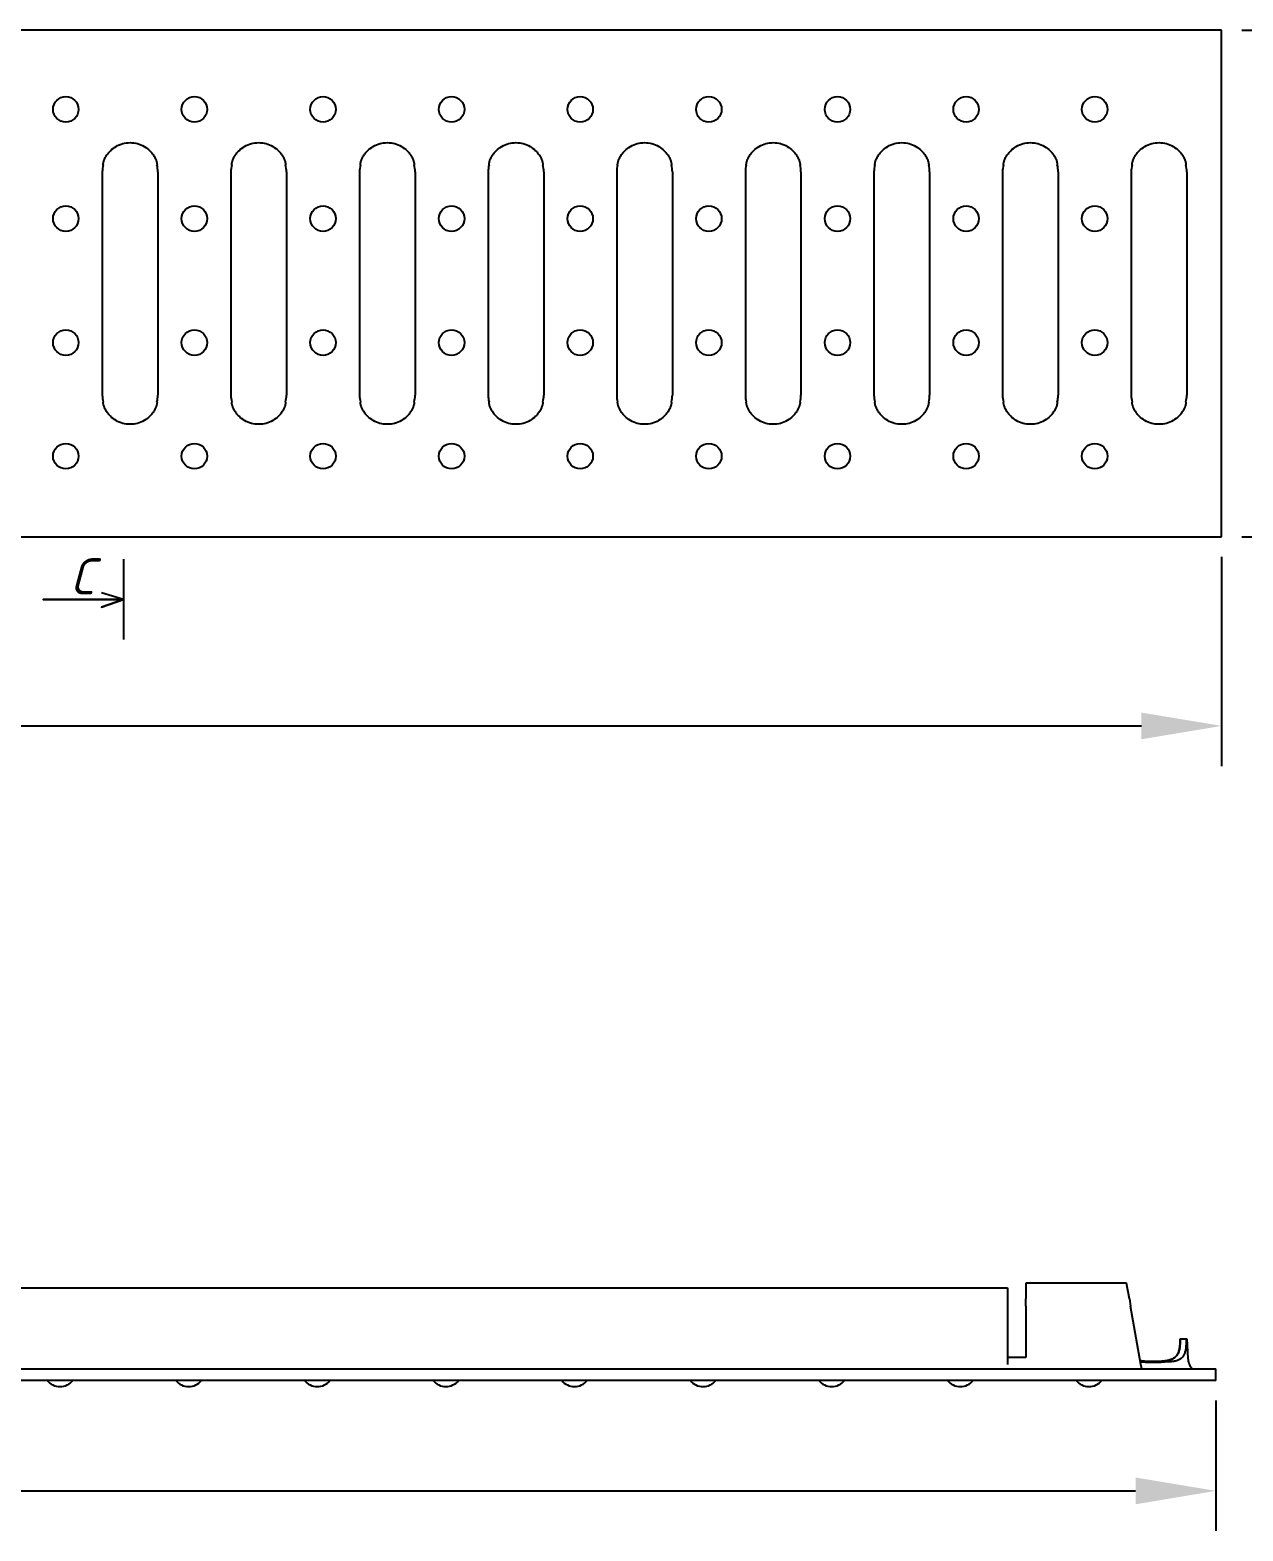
# Model space of a CAD drawing. Header units: millimetres. Extents: x 29006 to 29645, y 5570 to 5801.
# Drawn here: x 29081.04 to 29118.83, y 5715.11 to 5761.89 of the extents above; entities that cross this region are included whole.
import ezdxf

# ---------------------------------------------------------------- set-up
doc = ezdxf.new("R2010")
doc.units = ezdxf.units.MM
doc.styles.add('GOST-2.304_Type-B_italic', font='')
doc.styles.get('GOST-2.304_Type-B_italic').set_extended_font_data('GOST Common', italic=True)
doc.dimstyles.new('ISO-25', dxfattribs={"dimtxt": 2.5, "dimasz": 2.5, "dimexe": 1.25, "dimexo": 0.625, "dimtad": 1, "dimtoh": 1, "dimtxsty": 'GOST-2.304_Type-B_italic', "dimcen": 2.5, "dimadec": 0, "dimazin": 0, "dimtfac": 1, "dimtmove": 0, "dimatfit": 3, "dimfxl": 1, "dimarcsym": 0})

# ---------------------------------------------------------------- blocks, each defined once
blk = doc.blocks.new('*D45')
at = {"color": 0, "lineweight": -2, "transparency": 16777216}
for p, q in [((29018.167, 5745.463), (29018.167, 5738.948)), ((29118.167, 5745.463), (29118.167, 5738.948)), ((29020.667, 5740.198), (29115.667, 5740.198))]:
    blk.add_line(p, q, dxfattribs=at)
at = {"color": 0, "transparency": 16777216}
for points in [[(29020.667, 5740.614), (29020.667, 5739.781), (29018.167, 5740.198)], [(29115.667, 5740.614), (29115.667, 5739.781), (29118.167, 5740.198)]]:
    blk.add_solid(points, dxfattribs=at)
at = {"layer": 'Defpoints', "color": 0, "transparency": 16777216}
for p in [(29018.167, 5746.088), (29118.167, 5746.088), (29118.167, 5740.198)]:
    blk.add_point(p, dxfattribs=at)
at = {"color": 0, "transparency": 16777216, "insert": (29068.167, 5742.073), "char_height": 2.5, "attachment_point": 5, "style": 'GOST-2.304_Type-B_italic'}
blk.add_mtext('1000', dxfattribs=at)
blk = doc.blocks.new('*D46')
at = {"color": 0, "lineweight": -2, "transparency": 16777216}
for p, q in [((29018.167, 5719.17), (29018.167, 5715.106)), ((29117.987, 5719.17), (29117.987, 5715.106)), ((29020.667, 5716.356), (29115.487, 5716.356))]:
    blk.add_line(p, q, dxfattribs=at)
at = {"color": 0, "transparency": 16777216}
for points in [[(29020.667, 5716.773), (29020.667, 5715.939), (29018.167, 5716.356)], [(29115.487, 5716.773), (29115.487, 5715.939), (29117.987, 5716.356)]]:
    blk.add_solid(points, dxfattribs=at)
at = {"layer": 'Defpoints', "color": 0, "transparency": 16777216}
for p in [(29018.167, 5719.795), (29117.987, 5719.795), (29117.987, 5716.356)]:
    blk.add_point(p, dxfattribs=at)
at = {"color": 0, "transparency": 16777216, "insert": (29068.077, 5718.231), "char_height": 2.5, "attachment_point": 5, "style": 'GOST-2.304_Type-B_italic'}
blk.add_mtext('1000', dxfattribs=at)
blk = doc.blocks.new('*D47')
at = {"color": 0, "lineweight": -2, "transparency": 16777216}
for p, q in [((29118.792, 5761.887), (29125.599, 5761.887)), ((29124.349, 5748.588), (29124.349, 5759.387)), ((29118.792, 5746.088), (29125.599, 5746.088))]:
    blk.add_line(p, q, dxfattribs=at)
at = {"color": 0, "transparency": 16777216}
for points in [[(29123.932, 5759.387), (29124.766, 5759.387), (29124.349, 5761.887)], [(29123.932, 5748.588), (29124.766, 5748.588), (29124.349, 5746.088)]]:
    blk.add_solid(points, dxfattribs=at)
at = {"layer": 'Defpoints', "color": 0, "transparency": 16777216}
for p in [(29118.167, 5761.887), (29124.349, 5761.887), (29118.167, 5746.088)]:
    blk.add_point(p, dxfattribs=at)
at = {"color": 0, "transparency": 16777216, "insert": (29122.474, 5753.987), "char_height": 2.5, "attachment_point": 5, "rotation": 90, "style": 'GOST-2.304_Type-B_italic'}
blk.add_mtext('158', dxfattribs=at)

msp = doc.modelspace()

# ---------------------------------------------------------------- linework, layer by layer
at = {"color": 0}
for p, q in [((29118.167, 5761.887), (29068.038, 5761.887)), ((29118.167, 5746.088), (29118.167, 5761.887)), ((29083.293, 5757.465), (29083.293, 5750.509)), ((29085.024, 5757.465), (29085.024, 5750.509)), ((29087.3, 5757.465), (29087.3, 5750.509)), ((29089.031, 5757.465), (29089.031, 5750.509)), ((29091.307, 5757.465), (29091.307, 5750.509)), ((29093.038, 5757.465), (29093.038, 5750.509)), ((29095.314, 5757.465), (29095.314, 5750.509)), ((29097.046, 5757.465), (29097.046, 5750.509)), ((29099.321, 5757.465), (29099.321, 5750.509)), ((29101.053, 5757.465), (29101.053, 5750.509)), ((29103.328, 5757.465), (29103.328, 5750.509)), ((29105.06, 5757.465), (29105.06, 5750.509)), ((29107.335, 5757.465), (29107.335, 5750.509)), ((29109.067, 5757.465), (29109.067, 5750.509)), ((29111.343, 5757.465), (29111.343, 5750.509)), ((29113.074, 5757.465), (29113.074, 5750.509)), ((29115.35, 5757.465), (29115.35, 5750.509)), ((29117.081, 5757.465), (29117.081, 5750.509)), ((29068.038, 5746.088), (29118.167, 5746.088)), ((29068.038, 5722.681), (29111.493, 5722.681)), ((29111.493, 5722.681), (29111.493, 5722.219)), ((29112.071, 5722.825), (29112.071, 5722.343)), ((29115.207, 5722.825), (29112.071, 5722.825)), ((29115.292, 5722.343), (29115.207, 5722.825)), ((29111.493, 5722.219), (29111.493, 5721.975)), ((29112.071, 5722.117), (29112.071, 5722.343)), ((29115.292, 5722.343), (29115.332, 5722.117)), ((29111.493, 5721.975), (29111.493, 5720.329)), ((29112.071, 5722.117), (29112.071, 5720.516)), ((29115.654, 5720.291), (29115.332, 5722.117)), ((29116.874, 5721.093), (29117.059, 5721.093)), ((29117.059, 5721.093), (29117.082, 5721.093)), ((29117.082, 5721.093), (29117.115, 5720.486)), ((29112.071, 5720.516), (29111.493, 5720.516)), ((29111.493, 5720.329), (29111.493, 5720.291)), ((29115.785, 5720.372), (29116.285, 5720.372)), ((29068.411, 5720.156), (29117.987, 5720.156)), ((29115.678, 5720.156), (29115.654, 5720.291)), ((29117.987, 5719.795), (29117.987, 5720.156)), ((29117.987, 5719.795), (29068.038, 5719.795)), ((29081.97, 5719.607), (29081.978, 5719.607)), ((29085.978, 5719.607), (29085.986, 5719.607)), ((29089.985, 5719.607), (29089.993, 5719.607)), ((29093.992, 5719.607), (29094, 5719.607)), ((29097.999, 5719.607), (29098.007, 5719.607)), ((29102.006, 5719.607), (29102.014, 5719.607)), ((29106.013, 5719.607), (29106.021, 5719.607)), ((29110.021, 5719.607), (29110.029, 5719.607)), ((29114.028, 5719.607), (29114.036, 5719.607))]:
    msp.add_line(p, q, dxfattribs=at)
at = {"color": 0, "flags": 128}
for points in [[(29083.544, 5758.124), (29083.584, 5758.16), (29083.627, 5758.195), (29083.672, 5758.228), (29083.72, 5758.258), (29083.77, 5758.285), (29083.822, 5758.309), (29083.876, 5758.329), (29083.931, 5758.346), (29083.987, 5758.359), (29084.044, 5758.369), (29084.101, 5758.374), (29084.159, 5758.376), (29084.217, 5758.374), (29084.275, 5758.368), (29084.332, 5758.359), (29084.388, 5758.345), (29084.443, 5758.329), (29084.496, 5758.308), (29084.548, 5758.284), (29084.598, 5758.257), (29084.645, 5758.227), (29084.69, 5758.195), (29084.732, 5758.16), (29084.772, 5758.124)], [(29087.552, 5758.124), (29087.592, 5758.16), (29087.634, 5758.195), (29087.679, 5758.228), (29087.727, 5758.258), (29087.777, 5758.285), (29087.829, 5758.309), (29087.883, 5758.329), (29087.938, 5758.346), (29087.994, 5758.359), (29088.051, 5758.369), (29088.109, 5758.374), (29088.166, 5758.376), (29088.224, 5758.374), (29088.282, 5758.368), (29088.339, 5758.359), (29088.395, 5758.345), (29088.45, 5758.329), (29088.504, 5758.308), (29088.556, 5758.284), (29088.605, 5758.257), (29088.652, 5758.227), (29088.697, 5758.195), (29088.739, 5758.16), (29088.779, 5758.124)], [(29091.559, 5758.124), (29091.599, 5758.16), (29091.641, 5758.195), (29091.686, 5758.228), (29091.734, 5758.258), (29091.784, 5758.285), (29091.836, 5758.309), (29091.89, 5758.329), (29091.945, 5758.346), (29092.001, 5758.359), (29092.058, 5758.369), (29092.116, 5758.374), (29092.174, 5758.376), (29092.232, 5758.374), (29092.289, 5758.368), (29092.346, 5758.359), (29092.402, 5758.345), (29092.457, 5758.329), (29092.511, 5758.308), (29092.563, 5758.284), (29092.612, 5758.257), (29092.66, 5758.227), (29092.704, 5758.195), (29092.747, 5758.16), (29092.787, 5758.124)], [(29095.566, 5758.124), (29095.606, 5758.16), (29095.648, 5758.195), (29095.693, 5758.228), (29095.741, 5758.258), (29095.791, 5758.285), (29095.843, 5758.309), (29095.897, 5758.329), (29095.952, 5758.346), (29096.008, 5758.359), (29096.065, 5758.369), (29096.123, 5758.374), (29096.181, 5758.376), (29096.239, 5758.374), (29096.296, 5758.368), (29096.353, 5758.359), (29096.409, 5758.345), (29096.464, 5758.329), (29096.518, 5758.308), (29096.57, 5758.284), (29096.62, 5758.257), (29096.667, 5758.227), (29096.711, 5758.195), (29096.754, 5758.16), (29096.794, 5758.124)], [(29099.573, 5758.124), (29099.613, 5758.16), (29099.656, 5758.195), (29099.701, 5758.228), (29099.749, 5758.258), (29099.799, 5758.285), (29099.851, 5758.309), (29099.904, 5758.329), (29099.959, 5758.346), (29100.016, 5758.359), (29100.073, 5758.369), (29100.13, 5758.374), (29100.188, 5758.376), (29100.246, 5758.374), (29100.303, 5758.368), (29100.36, 5758.359), (29100.416, 5758.345), (29100.471, 5758.329), (29100.525, 5758.308), (29100.577, 5758.284), (29100.627, 5758.257), (29100.674, 5758.227), (29100.719, 5758.195), (29100.761, 5758.16), (29100.801, 5758.124)], [(29103.58, 5758.124), (29103.62, 5758.16), (29103.663, 5758.195), (29103.708, 5758.228), (29103.756, 5758.258), (29103.806, 5758.285), (29103.858, 5758.309), (29103.911, 5758.329), (29103.967, 5758.346), (29104.023, 5758.359), (29104.08, 5758.369), (29104.137, 5758.374), (29104.195, 5758.376), (29104.253, 5758.374), (29104.311, 5758.368), (29104.368, 5758.359), (29104.424, 5758.345), (29104.479, 5758.329), (29104.532, 5758.308), (29104.584, 5758.284), (29104.634, 5758.257), (29104.681, 5758.227), (29104.726, 5758.195), (29104.768, 5758.16), (29104.808, 5758.124)], [(29107.587, 5758.124), (29107.627, 5758.16), (29107.67, 5758.195), (29107.715, 5758.228), (29107.763, 5758.258), (29107.813, 5758.285), (29107.865, 5758.309), (29107.919, 5758.329), (29107.974, 5758.346), (29108.03, 5758.359), (29108.087, 5758.369), (29108.144, 5758.374), (29108.202, 5758.376), (29108.26, 5758.374), (29108.318, 5758.368), (29108.375, 5758.359), (29108.431, 5758.345), (29108.486, 5758.329), (29108.539, 5758.308), (29108.591, 5758.284), (29108.641, 5758.257), (29108.688, 5758.227), (29108.733, 5758.195), (29108.775, 5758.16), (29108.815, 5758.124)], [(29111.594, 5758.124), (29111.634, 5758.16), (29111.677, 5758.195), (29111.722, 5758.228), (29111.77, 5758.258), (29111.82, 5758.285), (29111.872, 5758.309), (29111.926, 5758.329), (29111.981, 5758.346), (29112.037, 5758.359), (29112.094, 5758.369), (29112.152, 5758.374), (29112.209, 5758.376), (29112.267, 5758.374), (29112.325, 5758.368), (29112.382, 5758.359), (29112.438, 5758.345), (29112.493, 5758.329), (29112.546, 5758.308), (29112.598, 5758.284), (29112.648, 5758.257), (29112.695, 5758.227), (29112.74, 5758.195), (29112.782, 5758.16), (29112.822, 5758.124)], [(29115.602, 5758.124), (29115.642, 5758.16), (29115.684, 5758.195), (29115.729, 5758.228), (29115.777, 5758.258), (29115.827, 5758.285), (29115.879, 5758.309), (29115.933, 5758.329), (29115.988, 5758.346), (29116.044, 5758.359), (29116.101, 5758.369), (29116.159, 5758.374), (29116.217, 5758.376), (29116.274, 5758.374), (29116.332, 5758.368), (29116.389, 5758.359), (29116.445, 5758.345), (29116.5, 5758.329), (29116.554, 5758.308), (29116.606, 5758.284), (29116.655, 5758.257), (29116.702, 5758.227), (29116.747, 5758.195), (29116.79, 5758.16), (29116.83, 5758.124)], [(29083.32, 5757.682), (29083.32, 5757.688), (29083.32, 5757.696), (29083.321, 5757.706), (29083.322, 5757.717), (29083.324, 5757.729), (29083.326, 5757.742), (29083.329, 5757.757), (29083.333, 5757.773), (29083.338, 5757.79), (29083.344, 5757.808), (29083.35, 5757.827), (29083.357, 5757.846), (29083.366, 5757.866), (29083.375, 5757.887), (29083.386, 5757.91), (29083.398, 5757.933), (29083.412, 5757.957), (29083.428, 5757.982), (29083.445, 5758.007), (29083.463, 5758.031), (29083.482, 5758.056), (29083.502, 5758.079), (29083.522, 5758.101), (29083.544, 5758.124)], [(29084.772, 5758.124), (29084.794, 5758.101), (29084.815, 5758.079), (29084.835, 5758.056), (29084.854, 5758.031), (29084.872, 5758.007), (29084.889, 5757.982), (29084.904, 5757.957), (29084.918, 5757.933), (29084.931, 5757.91), (29084.942, 5757.887), (29084.951, 5757.866), (29084.959, 5757.846), (29084.967, 5757.827), (29084.973, 5757.808), (29084.979, 5757.79), (29084.983, 5757.773), (29084.987, 5757.757), (29084.99, 5757.742), (29084.993, 5757.729), (29084.995, 5757.717), (29084.996, 5757.706), (29084.997, 5757.696), (29084.997, 5757.688), (29084.997, 5757.682)], [(29087.327, 5757.682), (29087.327, 5757.688), (29087.327, 5757.696), (29087.328, 5757.706), (29087.329, 5757.717), (29087.331, 5757.729), (29087.333, 5757.742), (29087.336, 5757.757), (29087.34, 5757.773), (29087.345, 5757.79), (29087.351, 5757.808), (29087.357, 5757.827), (29087.364, 5757.846), (29087.373, 5757.866), (29087.382, 5757.887), (29087.393, 5757.91), (29087.406, 5757.933), (29087.419, 5757.957), (29087.435, 5757.982), (29087.452, 5758.007), (29087.47, 5758.031), (29087.489, 5758.056), (29087.509, 5758.079), (29087.53, 5758.101), (29087.552, 5758.124)], [(29088.779, 5758.124), (29088.801, 5758.101), (29088.822, 5758.079), (29088.842, 5758.056), (29088.861, 5758.031), (29088.879, 5758.007), (29088.896, 5757.982), (29088.911, 5757.957), (29088.925, 5757.933), (29088.938, 5757.91), (29088.949, 5757.887), (29088.958, 5757.866), (29088.966, 5757.846), (29088.974, 5757.827), (29088.98, 5757.808), (29088.986, 5757.79), (29088.991, 5757.773), (29088.994, 5757.757), (29088.998, 5757.742), (29089, 5757.729), (29089.002, 5757.717), (29089.003, 5757.706), (29089.004, 5757.696), (29089.004, 5757.688), (29089.004, 5757.682)], [(29091.334, 5757.682), (29091.334, 5757.688), (29091.334, 5757.696), (29091.335, 5757.706), (29091.336, 5757.717), (29091.338, 5757.729), (29091.34, 5757.742), (29091.344, 5757.757), (29091.348, 5757.773), (29091.352, 5757.79), (29091.358, 5757.808), (29091.364, 5757.827), (29091.372, 5757.846), (29091.38, 5757.866), (29091.389, 5757.887), (29091.4, 5757.91), (29091.413, 5757.933), (29091.427, 5757.957), (29091.442, 5757.982), (29091.459, 5758.007), (29091.477, 5758.031), (29091.496, 5758.056), (29091.516, 5758.079), (29091.537, 5758.101), (29091.559, 5758.124)], [(29092.787, 5758.124), (29092.808, 5758.101), (29092.829, 5758.079), (29092.849, 5758.056), (29092.868, 5758.031), (29092.886, 5758.007), (29092.903, 5757.982), (29092.919, 5757.957), (29092.933, 5757.933), (29092.945, 5757.91), (29092.956, 5757.887), (29092.965, 5757.866), (29092.974, 5757.846), (29092.981, 5757.827), (29092.987, 5757.808), (29092.993, 5757.79), (29092.998, 5757.773), (29093.002, 5757.757), (29093.005, 5757.742), (29093.007, 5757.729), (29093.009, 5757.717), (29093.01, 5757.706), (29093.011, 5757.696), (29093.011, 5757.688), (29093.011, 5757.682)], [(29095.341, 5757.682), (29095.341, 5757.688), (29095.341, 5757.696), (29095.342, 5757.706), (29095.343, 5757.717), (29095.345, 5757.729), (29095.348, 5757.742), (29095.351, 5757.757), (29095.355, 5757.773), (29095.359, 5757.79), (29095.365, 5757.808), (29095.371, 5757.827), (29095.379, 5757.846), (29095.387, 5757.866), (29095.397, 5757.887), (29095.407, 5757.91), (29095.42, 5757.933), (29095.434, 5757.957), (29095.449, 5757.982), (29095.466, 5758.007), (29095.484, 5758.031), (29095.503, 5758.056), (29095.523, 5758.079), (29095.544, 5758.101), (29095.566, 5758.124)], [(29096.794, 5758.124), (29096.816, 5758.101), (29096.836, 5758.079), (29096.856, 5758.056), (29096.875, 5758.031), (29096.893, 5758.007), (29096.91, 5757.982), (29096.926, 5757.957), (29096.94, 5757.933), (29096.952, 5757.91), (29096.963, 5757.887), (29096.972, 5757.866), (29096.981, 5757.846), (29096.988, 5757.827), (29096.995, 5757.808), (29097, 5757.79), (29097.005, 5757.773), (29097.009, 5757.757), (29097.012, 5757.742), (29097.014, 5757.729), (29097.016, 5757.717), (29097.017, 5757.706), (29097.018, 5757.696), (29097.018, 5757.688), (29097.018, 5757.682)], [(29099.349, 5757.682), (29099.348, 5757.688), (29099.349, 5757.696), (29099.349, 5757.706), (29099.35, 5757.717), (29099.352, 5757.729), (29099.355, 5757.742), (29099.358, 5757.757), (29099.362, 5757.773), (29099.367, 5757.79), (29099.372, 5757.808), (29099.379, 5757.827), (29099.386, 5757.846), (29099.394, 5757.866), (29099.404, 5757.887), (29099.415, 5757.91), (29099.427, 5757.933), (29099.441, 5757.957), (29099.456, 5757.982), (29099.473, 5758.007), (29099.491, 5758.031), (29099.51, 5758.056), (29099.53, 5758.079), (29099.551, 5758.101), (29099.573, 5758.124)], [(29100.801, 5758.124), (29100.823, 5758.101), (29100.843, 5758.079), (29100.863, 5758.056), (29100.883, 5758.031), (29100.901, 5758.007), (29100.918, 5757.982), (29100.933, 5757.957), (29100.947, 5757.933), (29100.959, 5757.91), (29100.97, 5757.887), (29100.98, 5757.866), (29100.988, 5757.846), (29100.995, 5757.827), (29101.002, 5757.808), (29101.007, 5757.79), (29101.012, 5757.773), (29101.016, 5757.757), (29101.019, 5757.742), (29101.022, 5757.729), (29101.023, 5757.717), (29101.025, 5757.706), (29101.025, 5757.696), (29101.025, 5757.688), (29101.025, 5757.682)], [(29103.356, 5757.682), (29103.356, 5757.688), (29103.356, 5757.696), (29103.356, 5757.706), (29103.358, 5757.717), (29103.359, 5757.729), (29103.362, 5757.742), (29103.365, 5757.757), (29103.369, 5757.773), (29103.374, 5757.79), (29103.379, 5757.808), (29103.386, 5757.827), (29103.393, 5757.846), (29103.401, 5757.866), (29103.411, 5757.887), (29103.422, 5757.91), (29103.434, 5757.933), (29103.448, 5757.957), (29103.464, 5757.982), (29103.48, 5758.007), (29103.498, 5758.031), (29103.518, 5758.056), (29103.538, 5758.079), (29103.558, 5758.101), (29103.58, 5758.124)], [(29104.808, 5758.124), (29104.83, 5758.101), (29104.851, 5758.079), (29104.871, 5758.056), (29104.89, 5758.031), (29104.908, 5758.007), (29104.925, 5757.982), (29104.94, 5757.957), (29104.954, 5757.933), (29104.966, 5757.91), (29104.977, 5757.887), (29104.987, 5757.866), (29104.995, 5757.846), (29105.002, 5757.827), (29105.009, 5757.808), (29105.014, 5757.79), (29105.019, 5757.773), (29105.023, 5757.757), (29105.026, 5757.742), (29105.029, 5757.729), (29105.031, 5757.717), (29105.032, 5757.706), (29105.032, 5757.696), (29105.033, 5757.688), (29105.032, 5757.682)], [(29107.363, 5757.682), (29107.363, 5757.688), (29107.363, 5757.696), (29107.364, 5757.706), (29107.365, 5757.717), (29107.367, 5757.729), (29107.369, 5757.742), (29107.372, 5757.757), (29107.376, 5757.773), (29107.381, 5757.79), (29107.387, 5757.808), (29107.393, 5757.827), (29107.4, 5757.846), (29107.409, 5757.866), (29107.418, 5757.887), (29107.429, 5757.91), (29107.441, 5757.933), (29107.455, 5757.957), (29107.471, 5757.982), (29107.488, 5758.007), (29107.506, 5758.031), (29107.525, 5758.056), (29107.545, 5758.079), (29107.565, 5758.101), (29107.587, 5758.124)], [(29108.815, 5758.124), (29108.837, 5758.101), (29108.858, 5758.079), (29108.878, 5758.056), (29108.897, 5758.031), (29108.915, 5758.007), (29108.932, 5757.982), (29108.947, 5757.957), (29108.961, 5757.933), (29108.974, 5757.91), (29108.984, 5757.887), (29108.994, 5757.866), (29109.002, 5757.846), (29109.01, 5757.827), (29109.016, 5757.808), (29109.022, 5757.79), (29109.026, 5757.773), (29109.03, 5757.757), (29109.033, 5757.742), (29109.036, 5757.729), (29109.038, 5757.717), (29109.039, 5757.706), (29109.04, 5757.696), (29109.04, 5757.688), (29109.04, 5757.682)], [(29111.37, 5757.682), (29111.37, 5757.688), (29111.37, 5757.696), (29111.371, 5757.706), (29111.372, 5757.717), (29111.374, 5757.729), (29111.376, 5757.742), (29111.379, 5757.757), (29111.383, 5757.773), (29111.388, 5757.79), (29111.394, 5757.808), (29111.4, 5757.827), (29111.407, 5757.846), (29111.416, 5757.866), (29111.425, 5757.887), (29111.436, 5757.91), (29111.449, 5757.933), (29111.462, 5757.957), (29111.478, 5757.982), (29111.495, 5758.007), (29111.513, 5758.031), (29111.532, 5758.056), (29111.552, 5758.079), (29111.573, 5758.101), (29111.594, 5758.124)], [(29112.822, 5758.124), (29112.844, 5758.101), (29112.865, 5758.079), (29112.885, 5758.056), (29112.904, 5758.031), (29112.922, 5758.007), (29112.939, 5757.982), (29112.954, 5757.957), (29112.968, 5757.933), (29112.981, 5757.91), (29112.992, 5757.887), (29113.001, 5757.866), (29113.009, 5757.846), (29113.017, 5757.827), (29113.023, 5757.808), (29113.029, 5757.79), (29113.033, 5757.773), (29113.037, 5757.757), (29113.041, 5757.742), (29113.043, 5757.729), (29113.045, 5757.717), (29113.046, 5757.706), (29113.047, 5757.696), (29113.047, 5757.688), (29113.047, 5757.682)], [(29115.377, 5757.682), (29115.377, 5757.688), (29115.377, 5757.696), (29115.378, 5757.706), (29115.379, 5757.717), (29115.381, 5757.729), (29115.383, 5757.742), (29115.387, 5757.757), (29115.391, 5757.773), (29115.395, 5757.79), (29115.401, 5757.808), (29115.407, 5757.827), (29115.415, 5757.846), (29115.423, 5757.866), (29115.432, 5757.887), (29115.443, 5757.91), (29115.456, 5757.933), (29115.47, 5757.957), (29115.485, 5757.982), (29115.502, 5758.007), (29115.52, 5758.031), (29115.539, 5758.056), (29115.559, 5758.079), (29115.58, 5758.101), (29115.602, 5758.124)], [(29116.83, 5758.124), (29116.851, 5758.101), (29116.872, 5758.079), (29116.892, 5758.056), (29116.911, 5758.031), (29116.929, 5758.007), (29116.946, 5757.982), (29116.962, 5757.957), (29116.975, 5757.933), (29116.988, 5757.91), (29116.999, 5757.887), (29117.008, 5757.866), (29117.017, 5757.846), (29117.024, 5757.827), (29117.03, 5757.808), (29117.036, 5757.79), (29117.041, 5757.773), (29117.045, 5757.757), (29117.048, 5757.742), (29117.05, 5757.729), (29117.052, 5757.717), (29117.053, 5757.706), (29117.054, 5757.696), (29117.054, 5757.688), (29117.054, 5757.682)], [(29083.544, 5749.851), (29083.522, 5749.873), (29083.502, 5749.895), (29083.482, 5749.919), (29083.463, 5749.943), (29083.445, 5749.967), (29083.428, 5749.992), (29083.412, 5750.017), (29083.398, 5750.041), (29083.386, 5750.065), (29083.375, 5750.087), (29083.366, 5750.108), (29083.357, 5750.128), (29083.35, 5750.148), (29083.344, 5750.166), (29083.338, 5750.184), (29083.333, 5750.201), (29083.329, 5750.217), (29083.326, 5750.232), (29083.324, 5750.246), (29083.322, 5750.258), (29083.321, 5750.268), (29083.32, 5750.278), (29083.32, 5750.286), (29083.32, 5750.292)], [(29084.997, 5750.292), (29084.997, 5750.286), (29084.997, 5750.278), (29084.996, 5750.268), (29084.995, 5750.258), (29084.993, 5750.246), (29084.99, 5750.232), (29084.987, 5750.217), (29084.983, 5750.201), (29084.979, 5750.184), (29084.973, 5750.166), (29084.967, 5750.148), (29084.959, 5750.128), (29084.951, 5750.108), (29084.942, 5750.087), (29084.931, 5750.065), (29084.918, 5750.041), (29084.904, 5750.017), (29084.889, 5749.992), (29084.872, 5749.967), (29084.854, 5749.943), (29084.835, 5749.919), (29084.815, 5749.895), (29084.794, 5749.873), (29084.772, 5749.851)], [(29087.552, 5749.851), (29087.53, 5749.873), (29087.509, 5749.895), (29087.489, 5749.919), (29087.47, 5749.943), (29087.452, 5749.967), (29087.435, 5749.992), (29087.419, 5750.017), (29087.406, 5750.041), (29087.393, 5750.065), (29087.382, 5750.087), (29087.373, 5750.108), (29087.364, 5750.128), (29087.357, 5750.148), (29087.351, 5750.166), (29087.345, 5750.184), (29087.34, 5750.201), (29087.336, 5750.217), (29087.333, 5750.232), (29087.331, 5750.246), (29087.329, 5750.258), (29087.328, 5750.268), (29087.327, 5750.278), (29087.327, 5750.286), (29087.327, 5750.292)], [(29089.004, 5750.292), (29089.004, 5750.286), (29089.004, 5750.278), (29089.003, 5750.268), (29089.002, 5750.258), (29089, 5750.246), (29088.998, 5750.232), (29088.994, 5750.217), (29088.991, 5750.201), (29088.986, 5750.184), (29088.98, 5750.166), (29088.974, 5750.148), (29088.966, 5750.128), (29088.958, 5750.108), (29088.949, 5750.087), (29088.938, 5750.065), (29088.925, 5750.041), (29088.911, 5750.017), (29088.896, 5749.992), (29088.879, 5749.967), (29088.861, 5749.943), (29088.842, 5749.919), (29088.822, 5749.895), (29088.801, 5749.873), (29088.779, 5749.851)], [(29091.559, 5749.851), (29091.537, 5749.873), (29091.516, 5749.895), (29091.496, 5749.919), (29091.477, 5749.943), (29091.459, 5749.967), (29091.442, 5749.992), (29091.427, 5750.017), (29091.413, 5750.041), (29091.4, 5750.065), (29091.389, 5750.087), (29091.38, 5750.108), (29091.372, 5750.128), (29091.364, 5750.148), (29091.358, 5750.166), (29091.352, 5750.184), (29091.348, 5750.201), (29091.344, 5750.217), (29091.34, 5750.232), (29091.338, 5750.246), (29091.336, 5750.258), (29091.335, 5750.268), (29091.334, 5750.278), (29091.334, 5750.286), (29091.334, 5750.292)], [(29093.011, 5750.292), (29093.011, 5750.286), (29093.011, 5750.278), (29093.01, 5750.268), (29093.009, 5750.258), (29093.007, 5750.246), (29093.005, 5750.232), (29093.002, 5750.217), (29092.998, 5750.201), (29092.993, 5750.184), (29092.987, 5750.166), (29092.981, 5750.148), (29092.974, 5750.128), (29092.965, 5750.108), (29092.956, 5750.087), (29092.945, 5750.065), (29092.933, 5750.041), (29092.919, 5750.017), (29092.903, 5749.992), (29092.886, 5749.967), (29092.868, 5749.943), (29092.849, 5749.919), (29092.829, 5749.895), (29092.808, 5749.873), (29092.787, 5749.851)], [(29095.566, 5749.851), (29095.544, 5749.873), (29095.523, 5749.895), (29095.503, 5749.919), (29095.484, 5749.943), (29095.466, 5749.967), (29095.449, 5749.992), (29095.434, 5750.017), (29095.42, 5750.041), (29095.407, 5750.065), (29095.397, 5750.087), (29095.387, 5750.108), (29095.379, 5750.128), (29095.371, 5750.148), (29095.365, 5750.166), (29095.359, 5750.184), (29095.355, 5750.201), (29095.351, 5750.217), (29095.348, 5750.232), (29095.345, 5750.246), (29095.343, 5750.258), (29095.342, 5750.268), (29095.341, 5750.278), (29095.341, 5750.286), (29095.341, 5750.292)], [(29097.018, 5750.292), (29097.018, 5750.286), (29097.018, 5750.278), (29097.017, 5750.268), (29097.016, 5750.258), (29097.014, 5750.246), (29097.012, 5750.232), (29097.009, 5750.217), (29097.005, 5750.201), (29097, 5750.184), (29096.995, 5750.166), (29096.988, 5750.148), (29096.981, 5750.128), (29096.972, 5750.108), (29096.963, 5750.087), (29096.952, 5750.065), (29096.94, 5750.041), (29096.926, 5750.017), (29096.91, 5749.992), (29096.893, 5749.967), (29096.875, 5749.943), (29096.856, 5749.919), (29096.836, 5749.895), (29096.816, 5749.873), (29096.794, 5749.851)], [(29099.573, 5749.851), (29099.551, 5749.873), (29099.53, 5749.895), (29099.51, 5749.919), (29099.491, 5749.943), (29099.473, 5749.967), (29099.456, 5749.992), (29099.441, 5750.017), (29099.427, 5750.041), (29099.415, 5750.065), (29099.404, 5750.087), (29099.394, 5750.108), (29099.386, 5750.128), (29099.379, 5750.148), (29099.372, 5750.166), (29099.367, 5750.184), (29099.362, 5750.201), (29099.358, 5750.217), (29099.355, 5750.232), (29099.352, 5750.246), (29099.35, 5750.258), (29099.349, 5750.268), (29099.349, 5750.278), (29099.348, 5750.286), (29099.349, 5750.292)], [(29101.025, 5750.292), (29101.025, 5750.286), (29101.025, 5750.278), (29101.025, 5750.268), (29101.023, 5750.258), (29101.022, 5750.246), (29101.019, 5750.232), (29101.016, 5750.217), (29101.012, 5750.201), (29101.007, 5750.184), (29101.002, 5750.166), (29100.995, 5750.148), (29100.988, 5750.128), (29100.98, 5750.108), (29100.97, 5750.087), (29100.959, 5750.065), (29100.947, 5750.041), (29100.933, 5750.017), (29100.918, 5749.992), (29100.901, 5749.967), (29100.883, 5749.943), (29100.863, 5749.919), (29100.843, 5749.895), (29100.823, 5749.873), (29100.801, 5749.851)], [(29103.58, 5749.851), (29103.558, 5749.873), (29103.538, 5749.895), (29103.518, 5749.919), (29103.498, 5749.943), (29103.48, 5749.967), (29103.464, 5749.992), (29103.448, 5750.017), (29103.434, 5750.041), (29103.422, 5750.065), (29103.411, 5750.087), (29103.401, 5750.108), (29103.393, 5750.128), (29103.386, 5750.148), (29103.379, 5750.166), (29103.374, 5750.184), (29103.369, 5750.201), (29103.365, 5750.217), (29103.362, 5750.232), (29103.359, 5750.246), (29103.358, 5750.258), (29103.356, 5750.268), (29103.356, 5750.278), (29103.356, 5750.286), (29103.356, 5750.292)], [(29105.032, 5750.292), (29105.033, 5750.286), (29105.032, 5750.278), (29105.032, 5750.268), (29105.031, 5750.258), (29105.029, 5750.246), (29105.026, 5750.232), (29105.023, 5750.217), (29105.019, 5750.201), (29105.014, 5750.184), (29105.009, 5750.166), (29105.002, 5750.148), (29104.995, 5750.128), (29104.987, 5750.108), (29104.977, 5750.087), (29104.966, 5750.065), (29104.954, 5750.041), (29104.94, 5750.017), (29104.925, 5749.992), (29104.908, 5749.967), (29104.89, 5749.943), (29104.871, 5749.919), (29104.851, 5749.895), (29104.83, 5749.873), (29104.808, 5749.851)], [(29107.587, 5749.851), (29107.565, 5749.873), (29107.545, 5749.895), (29107.525, 5749.919), (29107.506, 5749.943), (29107.488, 5749.967), (29107.471, 5749.992), (29107.455, 5750.017), (29107.441, 5750.041), (29107.429, 5750.065), (29107.418, 5750.087), (29107.409, 5750.108), (29107.4, 5750.128), (29107.393, 5750.148), (29107.387, 5750.166), (29107.381, 5750.184), (29107.376, 5750.201), (29107.372, 5750.217), (29107.369, 5750.232), (29107.367, 5750.246), (29107.365, 5750.258), (29107.364, 5750.268), (29107.363, 5750.278), (29107.363, 5750.286), (29107.363, 5750.292)], [(29109.04, 5750.292), (29109.04, 5750.286), (29109.04, 5750.278), (29109.039, 5750.268), (29109.038, 5750.258), (29109.036, 5750.246), (29109.033, 5750.232), (29109.03, 5750.217), (29109.026, 5750.201), (29109.022, 5750.184), (29109.016, 5750.166), (29109.01, 5750.148), (29109.002, 5750.128), (29108.994, 5750.108), (29108.984, 5750.087), (29108.974, 5750.065), (29108.961, 5750.041), (29108.947, 5750.017), (29108.932, 5749.992), (29108.915, 5749.967), (29108.897, 5749.943), (29108.878, 5749.919), (29108.858, 5749.895), (29108.837, 5749.873), (29108.815, 5749.851)], [(29111.594, 5749.851), (29111.573, 5749.873), (29111.552, 5749.895), (29111.532, 5749.919), (29111.513, 5749.943), (29111.495, 5749.967), (29111.478, 5749.992), (29111.462, 5750.017), (29111.449, 5750.041), (29111.436, 5750.065), (29111.425, 5750.087), (29111.416, 5750.108), (29111.407, 5750.128), (29111.4, 5750.148), (29111.394, 5750.166), (29111.388, 5750.184), (29111.383, 5750.201), (29111.379, 5750.217), (29111.376, 5750.232), (29111.374, 5750.246), (29111.372, 5750.258), (29111.371, 5750.268), (29111.37, 5750.278), (29111.37, 5750.286), (29111.37, 5750.292)], [(29113.047, 5750.292), (29113.047, 5750.286), (29113.047, 5750.278), (29113.046, 5750.268), (29113.045, 5750.258), (29113.043, 5750.246), (29113.041, 5750.232), (29113.037, 5750.217), (29113.033, 5750.201), (29113.029, 5750.184), (29113.023, 5750.166), (29113.017, 5750.148), (29113.009, 5750.128), (29113.001, 5750.108), (29112.992, 5750.087), (29112.981, 5750.065), (29112.968, 5750.041), (29112.954, 5750.017), (29112.939, 5749.992), (29112.922, 5749.967), (29112.904, 5749.943), (29112.885, 5749.919), (29112.865, 5749.895), (29112.844, 5749.873), (29112.822, 5749.851)], [(29115.602, 5749.851), (29115.58, 5749.873), (29115.559, 5749.895), (29115.539, 5749.919), (29115.52, 5749.943), (29115.502, 5749.967), (29115.485, 5749.992), (29115.47, 5750.017), (29115.456, 5750.041), (29115.443, 5750.065), (29115.432, 5750.087), (29115.423, 5750.108), (29115.415, 5750.128), (29115.407, 5750.148), (29115.401, 5750.166), (29115.395, 5750.184), (29115.391, 5750.201), (29115.387, 5750.217), (29115.383, 5750.232), (29115.381, 5750.246), (29115.379, 5750.258), (29115.378, 5750.268), (29115.377, 5750.278), (29115.377, 5750.286), (29115.377, 5750.292)], [(29117.054, 5750.292), (29117.054, 5750.286), (29117.054, 5750.278), (29117.053, 5750.268), (29117.052, 5750.258), (29117.05, 5750.246), (29117.048, 5750.232), (29117.045, 5750.217), (29117.041, 5750.201), (29117.036, 5750.184), (29117.03, 5750.166), (29117.024, 5750.148), (29117.017, 5750.128), (29117.008, 5750.108), (29116.999, 5750.087), (29116.988, 5750.065), (29116.975, 5750.041), (29116.962, 5750.017), (29116.946, 5749.992), (29116.929, 5749.967), (29116.911, 5749.943), (29116.892, 5749.919), (29116.872, 5749.895), (29116.851, 5749.873), (29116.83, 5749.851)], [(29084.772, 5749.851), (29084.732, 5749.814), (29084.69, 5749.779), (29084.645, 5749.747), (29084.597, 5749.717), (29084.547, 5749.689), (29084.495, 5749.666), (29084.442, 5749.645), (29084.387, 5749.628), (29084.33, 5749.615), (29084.273, 5749.606), (29084.216, 5749.6), (29084.158, 5749.598), (29084.1, 5749.6), (29084.043, 5749.606), (29083.986, 5749.615), (29083.93, 5749.628), (29083.875, 5749.645), (29083.822, 5749.666), (29083.77, 5749.689), (29083.72, 5749.716), (29083.672, 5749.746), (29083.627, 5749.779), (29083.584, 5749.814), (29083.544, 5749.851)], [(29088.779, 5749.851), (29088.739, 5749.814), (29088.697, 5749.779), (29088.652, 5749.747), (29088.604, 5749.717), (29088.554, 5749.689), (29088.502, 5749.666), (29088.449, 5749.645), (29088.394, 5749.628), (29088.338, 5749.615), (29088.281, 5749.606), (29088.223, 5749.6), (29088.165, 5749.598), (29088.108, 5749.6), (29088.05, 5749.606), (29087.993, 5749.615), (29087.937, 5749.628), (29087.882, 5749.645), (29087.829, 5749.666), (29087.777, 5749.689), (29087.727, 5749.716), (29087.679, 5749.746), (29087.634, 5749.779), (29087.591, 5749.814), (29087.552, 5749.851)], [(29092.787, 5749.851), (29092.747, 5749.814), (29092.704, 5749.779), (29092.659, 5749.747), (29092.611, 5749.717), (29092.561, 5749.689), (29092.509, 5749.666), (29092.456, 5749.645), (29092.401, 5749.628), (29092.345, 5749.615), (29092.288, 5749.606), (29092.23, 5749.6), (29092.173, 5749.598), (29092.115, 5749.6), (29092.057, 5749.606), (29092, 5749.615), (29091.944, 5749.628), (29091.889, 5749.645), (29091.836, 5749.666), (29091.784, 5749.689), (29091.734, 5749.716), (29091.686, 5749.746), (29091.641, 5749.779), (29091.599, 5749.814), (29091.559, 5749.851)], [(29096.794, 5749.851), (29096.754, 5749.814), (29096.711, 5749.779), (29096.666, 5749.747), (29096.619, 5749.717), (29096.569, 5749.689), (29096.517, 5749.666), (29096.463, 5749.645), (29096.408, 5749.628), (29096.352, 5749.615), (29096.295, 5749.606), (29096.237, 5749.6), (29096.18, 5749.598), (29096.122, 5749.6), (29096.065, 5749.606), (29096.008, 5749.615), (29095.951, 5749.628), (29095.896, 5749.645), (29095.843, 5749.666), (29095.791, 5749.689), (29095.741, 5749.716), (29095.693, 5749.746), (29095.648, 5749.779), (29095.606, 5749.814), (29095.566, 5749.851)], [(29100.801, 5749.851), (29100.761, 5749.814), (29100.719, 5749.779), (29100.673, 5749.747), (29100.626, 5749.717), (29100.576, 5749.689), (29100.524, 5749.666), (29100.47, 5749.645), (29100.415, 5749.628), (29100.359, 5749.615), (29100.302, 5749.606), (29100.245, 5749.6), (29100.187, 5749.598), (29100.129, 5749.6), (29100.072, 5749.606), (29100.015, 5749.615), (29099.959, 5749.628), (29099.904, 5749.645), (29099.85, 5749.666), (29099.798, 5749.689), (29099.748, 5749.716), (29099.701, 5749.746), (29099.655, 5749.779), (29099.613, 5749.814), (29099.573, 5749.851)], [(29104.808, 5749.851), (29104.768, 5749.814), (29104.726, 5749.779), (29104.681, 5749.747), (29104.633, 5749.717), (29104.583, 5749.689), (29104.531, 5749.666), (29104.477, 5749.645), (29104.422, 5749.628), (29104.366, 5749.615), (29104.309, 5749.606), (29104.252, 5749.6), (29104.194, 5749.598), (29104.136, 5749.6), (29104.079, 5749.606), (29104.022, 5749.615), (29103.966, 5749.628), (29103.911, 5749.645), (29103.857, 5749.666), (29103.806, 5749.689), (29103.756, 5749.716), (29103.708, 5749.746), (29103.663, 5749.779), (29103.62, 5749.814), (29103.58, 5749.851)], [(29108.815, 5749.851), (29108.775, 5749.814), (29108.733, 5749.779), (29108.688, 5749.747), (29108.64, 5749.717), (29108.59, 5749.689), (29108.538, 5749.666), (29108.485, 5749.645), (29108.429, 5749.628), (29108.373, 5749.615), (29108.316, 5749.606), (29108.259, 5749.6), (29108.201, 5749.598), (29108.143, 5749.6), (29108.086, 5749.606), (29108.029, 5749.615), (29107.973, 5749.628), (29107.918, 5749.645), (29107.864, 5749.666), (29107.813, 5749.689), (29107.763, 5749.716), (29107.715, 5749.746), (29107.67, 5749.779), (29107.627, 5749.814), (29107.587, 5749.851)], [(29112.822, 5749.851), (29112.782, 5749.814), (29112.74, 5749.779), (29112.695, 5749.747), (29112.647, 5749.717), (29112.597, 5749.689), (29112.545, 5749.666), (29112.492, 5749.645), (29112.437, 5749.628), (29112.38, 5749.615), (29112.324, 5749.606), (29112.266, 5749.6), (29112.208, 5749.598), (29112.151, 5749.6), (29112.093, 5749.606), (29112.036, 5749.615), (29111.98, 5749.628), (29111.925, 5749.645), (29111.872, 5749.666), (29111.82, 5749.689), (29111.77, 5749.716), (29111.722, 5749.746), (29111.677, 5749.779), (29111.634, 5749.814), (29111.594, 5749.851)], [(29116.83, 5749.851), (29116.79, 5749.814), (29116.747, 5749.779), (29116.702, 5749.747), (29116.654, 5749.717), (29116.604, 5749.689), (29116.552, 5749.666), (29116.499, 5749.645), (29116.444, 5749.628), (29116.388, 5749.615), (29116.331, 5749.606), (29116.273, 5749.6), (29116.215, 5749.598), (29116.158, 5749.6), (29116.1, 5749.606), (29116.043, 5749.615), (29115.987, 5749.628), (29115.932, 5749.645), (29115.879, 5749.666), (29115.827, 5749.689), (29115.777, 5749.716), (29115.729, 5749.746), (29115.684, 5749.779), (29115.642, 5749.814), (29115.602, 5749.851)], [(29116.649, 5720.476), (29116.671, 5720.488), (29116.692, 5720.502), (29116.712, 5720.517), (29116.731, 5720.534), (29116.749, 5720.552), (29116.766, 5720.572), (29116.781, 5720.593), (29116.795, 5720.616), (29116.808, 5720.639), (29116.818, 5720.664), (29116.828, 5720.688), (29116.836, 5720.714), (29116.844, 5720.741), (29116.85, 5720.769), (29116.856, 5720.798), (29116.86, 5720.828), (29116.864, 5720.859), (29116.867, 5720.891), (29116.87, 5720.924), (29116.872, 5720.957), (29116.873, 5720.99), (29116.874, 5721.025), (29116.874, 5721.059), (29116.874, 5721.093)], [(29116.874, 5721.093), (29116.874, 5721.059), (29116.874, 5721.025), (29116.873, 5720.99), (29116.872, 5720.957), (29116.87, 5720.924), (29116.867, 5720.891), (29116.864, 5720.859), (29116.86, 5720.828), (29116.856, 5720.798), (29116.85, 5720.769), (29116.844, 5720.741), (29116.836, 5720.714), (29116.828, 5720.688), (29116.818, 5720.664), (29116.808, 5720.639), (29116.795, 5720.616), (29116.781, 5720.593), (29116.766, 5720.572), (29116.749, 5720.552), (29116.731, 5720.534), (29116.712, 5720.517), (29116.692, 5720.502), (29116.671, 5720.488), (29116.649, 5720.476)], [(29117.059, 5721.093), (29117.06, 5721.061), (29117.06, 5721.029), (29117.06, 5720.997), (29117.059, 5720.965), (29117.058, 5720.934), (29117.057, 5720.903), (29117.055, 5720.873), (29117.052, 5720.843), (29117.049, 5720.814), (29117.046, 5720.786), (29117.041, 5720.759), (29117.036, 5720.732), (29117.031, 5720.706), (29117.024, 5720.682), (29117.017, 5720.658), (29117.009, 5720.635), (29117, 5720.614), (29116.99, 5720.593), (29116.979, 5720.573), (29116.967, 5720.554), (29116.953, 5720.535), (29116.938, 5720.517), (29116.922, 5720.501), (29116.905, 5720.486)], [(29115.633, 5720.411), (29115.674, 5720.405), (29115.717, 5720.4), (29115.76, 5720.396), (29115.804, 5720.393), (29115.849, 5720.391), (29115.895, 5720.389), (29115.941, 5720.387), (29115.987, 5720.387), (29116.034, 5720.387), (29116.08, 5720.387), (29116.126, 5720.388), (29116.173, 5720.389), (29116.218, 5720.39), (29116.263, 5720.393), (29116.307, 5720.396), (29116.351, 5720.4), (29116.393, 5720.405), (29116.435, 5720.411), (29116.474, 5720.418), (29116.512, 5720.426), (29116.549, 5720.436), (29116.584, 5720.447), (29116.617, 5720.461), (29116.649, 5720.476)], [(29116.649, 5720.476), (29116.617, 5720.461), (29116.584, 5720.447), (29116.549, 5720.436), (29116.512, 5720.426), (29116.473, 5720.417), (29116.433, 5720.41), (29116.392, 5720.404), (29116.35, 5720.4), (29116.306, 5720.396), (29116.262, 5720.393), (29116.217, 5720.39), (29116.171, 5720.389), (29116.125, 5720.387), (29116.079, 5720.387), (29116.033, 5720.387), (29115.986, 5720.387), (29115.94, 5720.388), (29115.894, 5720.389), (29115.849, 5720.391), (29115.804, 5720.393), (29115.759, 5720.396), (29115.716, 5720.4), (29115.674, 5720.405), (29115.633, 5720.411)], [(29115.785, 5720.372), (29115.779, 5720.372), (29115.773, 5720.372), (29115.767, 5720.372), (29115.761, 5720.372), (29115.754, 5720.372), (29115.748, 5720.372), (29115.742, 5720.372), (29115.736, 5720.372), (29115.73, 5720.372), (29115.724, 5720.372), (29115.718, 5720.372), (29115.712, 5720.372), (29115.706, 5720.372), (29115.7, 5720.372), (29115.694, 5720.372), (29115.687, 5720.372), (29115.681, 5720.372), (29115.675, 5720.372), (29115.669, 5720.372), (29115.664, 5720.373), (29115.658, 5720.373), (29115.652, 5720.373), (29115.646, 5720.373), (29115.64, 5720.373)], [(29116.905, 5720.486), (29116.888, 5720.473), (29116.87, 5720.461), (29116.852, 5720.449), (29116.833, 5720.439), (29116.813, 5720.43), (29116.792, 5720.421), (29116.77, 5720.414), (29116.747, 5720.407), (29116.724, 5720.401), (29116.699, 5720.396), (29116.674, 5720.391), (29116.649, 5720.387), (29116.622, 5720.384), (29116.595, 5720.381), (29116.567, 5720.379), (29116.538, 5720.377), (29116.509, 5720.375), (29116.479, 5720.374), (29116.448, 5720.373), (29116.416, 5720.373), (29116.385, 5720.372), (29116.352, 5720.372), (29116.319, 5720.372), (29116.285, 5720.372)]]:
    msp.add_lwpolyline(points, dxfattribs=at)
at = {"color": 0, "linetype": 'ByBlock'}
for points in [[(29083.948, 5745.392), (29083.948, 5744.142), (29081.448, 5744.142), (29083.948, 5744.142), (29083.266, 5743.901), (29083.948, 5744.142), (29083.266, 5744.345)], [(29083.948, 5745.392), (29083.948, 5742.892)], [(29083.948, 5745.392), (29083.948, 5742.892)]]:
    msp.add_lwpolyline(points, dxfattribs=at)
at = {"color": 0}
for centre in [(29082.155, 5759.413), (29086.162, 5759.413), (29090.169, 5759.413), (29094.176, 5759.413), (29098.183, 5759.413), (29102.191, 5759.413), (29106.198, 5759.413), (29110.205, 5759.413), (29114.212, 5759.413), (29082.155, 5756.008), (29086.162, 5756.008), (29090.169, 5756.008), (29094.176, 5756.008), (29098.183, 5756.008), (29102.191, 5756.008), (29106.198, 5756.008), (29110.205, 5756.008), (29114.212, 5756.008), (29082.155, 5752.144), (29086.162, 5752.144), (29090.169, 5752.144), (29094.176, 5752.144), (29098.183, 5752.144), (29102.191, 5752.144), (29106.198, 5752.144), (29110.205, 5752.144), (29114.212, 5752.144), (29082.155, 5748.605), (29086.162, 5748.605), (29090.169, 5748.605), (29094.176, 5748.605), (29098.183, 5748.605), (29102.191, 5748.605), (29106.198, 5748.605), (29110.205, 5748.605), (29114.212, 5748.605)]:
    msp.add_circle(centre, 0.397, dxfattribs=at)
for centre, radius, start, end in [((29084.158, 5757.465), 0.866, 165.5225, 180), ((29084.158, 5757.465), 0.866, 0, 14.4775), ((29088.165, 5757.465), 0.866, 165.5225, 180), ((29088.165, 5757.465), 0.866, 0, 14.4775), ((29092.173, 5757.465), 0.866, 165.5225, 180), ((29092.173, 5757.465), 0.866, 0, 14.4775), ((29096.18, 5757.465), 0.866, 165.5225, 180), ((29096.18, 5757.465), 0.866, 0, 14.4775), ((29100.187, 5757.465), 0.866, 165.5225, 180), ((29100.187, 5757.465), 0.866, 0, 14.4775), ((29104.194, 5757.465), 0.866, 165.5225, 180), ((29104.194, 5757.465), 0.866, 0, 14.4775), ((29108.201, 5757.465), 0.866, 165.5225, 180), ((29108.201, 5757.465), 0.866, 0, 14.4775), ((29112.208, 5757.465), 0.866, 165.5225, 180), ((29112.208, 5757.465), 0.866, 0, 14.4775), ((29116.216, 5757.465), 0.866, 165.5225, 180), ((29116.216, 5757.465), 0.866, 0, 14.4775), ((29084.158, 5750.509), 0.866, 180, 194.4775), ((29084.158, 5750.509), 0.866, 345.5225, 0), ((29088.165, 5750.509), 0.866, 180, 194.4775), ((29088.165, 5750.509), 0.866, 345.5225, 0), ((29092.173, 5750.509), 0.866, 180, 194.4775), ((29092.173, 5750.509), 0.866, 345.5225, 0), ((29096.18, 5750.509), 0.866, 180, 194.4775), ((29096.18, 5750.509), 0.866, 345.5225, 0), ((29100.187, 5750.509), 0.866, 180, 194.4775), ((29100.187, 5750.509), 0.866, 345.5225, 0), ((29104.194, 5750.509), 0.866, 180, 194.4775), ((29104.194, 5750.509), 0.866, 345.5225, 0), ((29108.201, 5750.509), 0.866, 180, 194.4775), ((29108.201, 5750.509), 0.866, 345.5225, 0), ((29112.208, 5750.509), 0.866, 180, 194.4775), ((29112.208, 5750.509), 0.866, 345.5225, 0), ((29116.216, 5750.509), 0.866, 180, 194.4775), ((29116.216, 5750.509), 0.866, 345.5225, 0), ((29117.656, 5720.516), 0.541, 183.1798, 221.7898), ((29081.97, 5720.112), 0.505, 218.9425, 270), ((29081.978, 5720.112), 0.505, 270, 321.0575), ((29085.978, 5720.112), 0.505, 218.9425, 270), ((29085.986, 5720.112), 0.505, 270, 321.0575), ((29089.985, 5720.112), 0.505, 218.9425, 270), ((29089.993, 5720.112), 0.505, 270, 321.0575), ((29093.992, 5720.112), 0.505, 218.9425, 270), ((29094, 5720.112), 0.505, 270, 321.0575), ((29097.999, 5720.112), 0.505, 218.9425, 270), ((29098.007, 5720.112), 0.505, 270, 321.0575), ((29102.006, 5720.112), 0.505, 218.9425, 270), ((29102.014, 5720.112), 0.505, 270, 321.0575), ((29106.013, 5720.112), 0.505, 218.9425, 270), ((29106.021, 5720.112), 0.505, 270, 321.0575), ((29110.021, 5720.112), 0.505, 218.9425, 270), ((29110.029, 5720.112), 0.505, 270, 321.0575), ((29114.028, 5720.112), 0.505, 218.9425, 270), ((29114.036, 5720.112), 0.505, 270, 321.0575)]:
    msp.add_arc(centre, radius, start, end, dxfattribs=at)

# ---------------------------------------------------------------- texts
at = {"color": 0, "insert": (29083.043, 5745.423), "char_height": 1.125, "attachment_point": 3, "style": 'GOST-2.304_Type-B_italic'}
msp.add_mtext_dynamic_manual_height_columns(' C', width=21060, gutter_width=12.5, heights=[0], dxfattribs=at)

# ---------------------------------------------------------------- dimensions: what is measured, and where the dimension line sits
at = {"color": 0}
dim = msp.add_linear_dim(base=(29124.349, 5761.887), p1=(29118.167, 5746.088), p2=(29118.167, 5761.887), angle=90, text='158', dimstyle='ISO-25', dxfattribs=at)
dim.commit()
dim.dimension.update_dxf_attribs({"geometry": '*D47', "text_midpoint": (29122.474, 5753.987)})
for base, p1, p2, picture, middle in [((29118.167, 5740.198), (29018.167, 5746.088), (29118.167, 5746.088), '*D45', (29068.167, 5742.073)), ((29117.987, 5716.356), (29018.167, 5719.795), (29117.987, 5719.795), '*D46', (29068.077, 5718.231))]:
    dim = msp.add_linear_dim(base=base, p1=p1, p2=p2, text='1000', dimstyle='ISO-25', dxfattribs=at)
    dim.commit()
    dim.dimension.update_dxf_attribs({"geometry": picture, "text_midpoint": middle})

doc.saveas('drawing.dxf')
